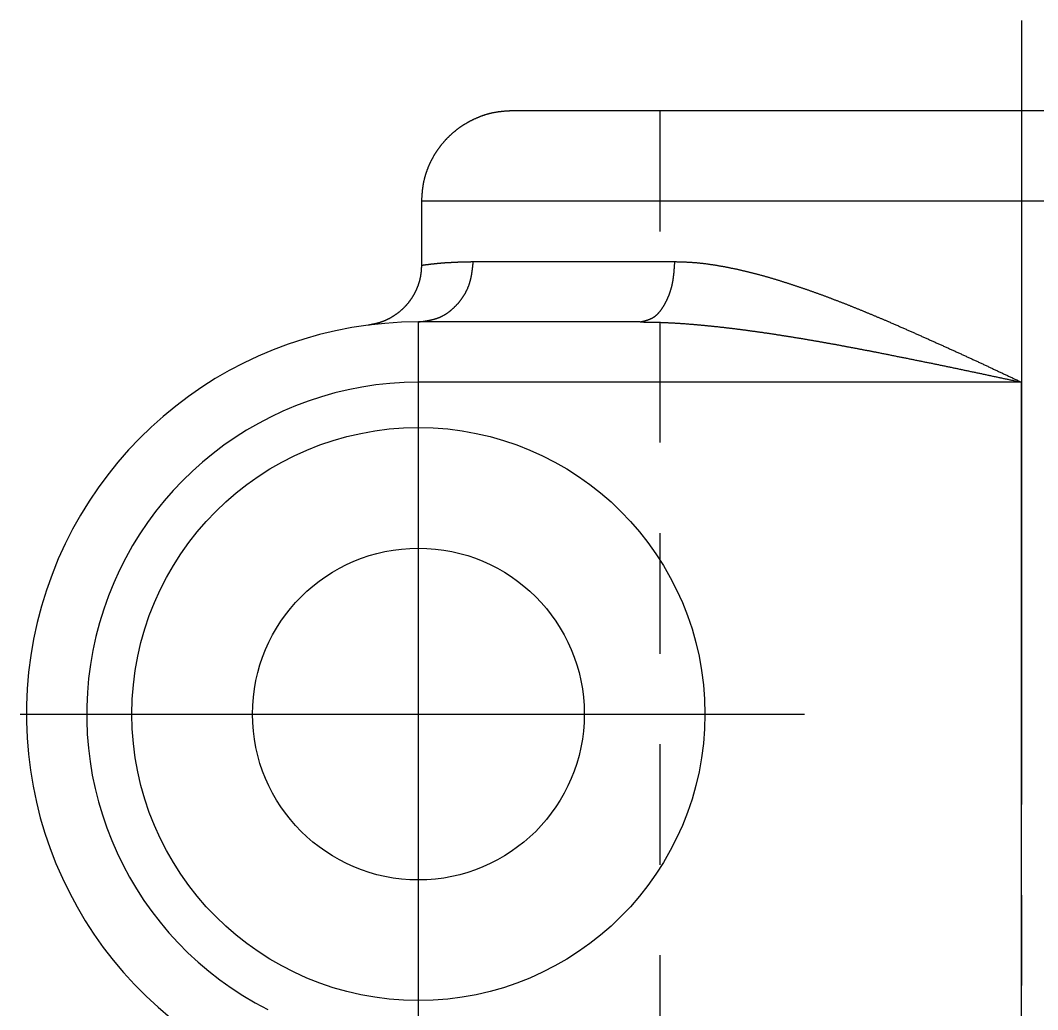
# Model space of a CAD drawing. Extents: x 78 to 520, y 41 to 313.
# Drawn here: x 331.86 to 348.72, y 193.8 to 210.2 of the extents above; entities that cross this region are included whole.
import ezdxf

# ---------------------------------------------------------------- set-up
doc = ezdxf.new("R2010")
doc.units = 0
doc.linetypes.add('CENTER', pattern=[17.5, 13, -1.5, 1.5, -1.5])
doc.linetypes.add('DASHED', pattern=[3.5, 2, -1.5])
doc.layers.get('0').update_dxf_attribs({"linetype": 'CONTINUOUS'})
doc.layers.add('CENTER', color=1, linetype='CENTER')

msp = doc.modelspace()

# ---------------------------------------------------------------- linework, layer by layer
at = {"color": 7, "linetype": 'CONTINUOUS'}
for p, q in [((356.955, 208.703), (340.014, 208.703)), ((338.506, 207.203), (338.506, 206.143)), ((358.455, 207.203), (338.506, 207.203)), ((339.365, 206.203), (342.706, 206.203)), ((338.455, 204.203), (338.455, 205.203)), ((342.131, 205.203), (338.455, 205.203)), ((348.455, 204.203), (338.455, 204.203)), ((348.455, 187.085), (348.455, 204.203))]:
    msp.add_line(p, q, dxfattribs=at)
at = {"color": 3, "linetype": 'DASHED'}
msp.add_line((342.455, 208.703), (342.455, 189.381), dxfattribs=at)
at = {"color": 7}
for points in [[(340.015, 208.703, 0), (340.008, 208.703, 0), (340.001, 208.703, 0), (339.995, 208.702, 0), (339.988, 208.702, 0), (339.981, 208.701, 0), (339.974, 208.701, 0), (339.968, 208.701, 0), (339.961, 208.7, 0), (339.954, 208.7, 0), (339.948, 208.699, 0), (339.941, 208.699, 0), (339.934, 208.699, 0), (339.927, 208.698, 0), (339.921, 208.698, 0), (339.914, 208.697, 0), (339.907, 208.697, 0), (339.9, 208.696, 0), (339.894, 208.696, 0), (339.887, 208.695, 0), (339.88, 208.695, 0), (339.874, 208.694, 0), (339.867, 208.694, 0), (339.86, 208.693, 0), (339.854, 208.692, 0), (339.847, 208.692, 0), (339.84, 208.691, 0), (339.833, 208.69, 0), (339.827, 208.69, 0), (339.82, 208.689, 0), (339.813, 208.688, 0), (339.807, 208.687, 0), (339.8, 208.687, 0), (339.793, 208.686, 0), (339.787, 208.685, 0), (339.78, 208.684, 0), (339.773, 208.683, 0), (339.767, 208.682, 0), (339.76, 208.681, 0), (339.754, 208.68, 0), (339.747, 208.679, 0), (339.74, 208.678, 0), (339.734, 208.677, 0), (339.727, 208.676, 0), (339.72, 208.675, 0), (339.714, 208.673, 0), (339.707, 208.672, 0), (339.701, 208.671, 0), (339.694, 208.67, 0), (339.688, 208.668, 0), (339.681, 208.667, 0), (339.674, 208.665, 0), (339.668, 208.664, 0), (339.661, 208.662, 0), (339.655, 208.661, 0), (339.648, 208.659, 0), (339.642, 208.658, 0), (339.635, 208.656, 0), (339.629, 208.654, 0), (339.622, 208.653, 0), (339.616, 208.651, 0), (339.609, 208.649, 0), (339.603, 208.647, 0), (339.596, 208.645, 0), (339.59, 208.643, 0), (339.583, 208.642, 0), (339.577, 208.64, 0), (339.57, 208.638, 0), (339.564, 208.636, 0), (339.557, 208.634, 0), (339.551, 208.631, 0), (339.545, 208.629, 0), (339.538, 208.627, 0), (339.532, 208.625, 0), (339.525, 208.623, 0), (339.519, 208.621, 0), (339.513, 208.618, 0), (339.506, 208.616, 0), (339.5, 208.614, 0), (339.494, 208.612, 0), (339.487, 208.609, 0), (339.481, 208.607, 0), (339.475, 208.604, 0), (339.469, 208.602, 0), (339.462, 208.599, 0), (339.456, 208.597, 0), (339.45, 208.594, 0), (339.443, 208.592, 0), (339.437, 208.589, 0), (339.431, 208.587, 0), (339.425, 208.584, 0), (339.419, 208.581, 0), (339.412, 208.579, 0), (339.406, 208.576, 0), (339.4, 208.573, 0), (339.394, 208.571, 0), (339.388, 208.568, 0), (339.382, 208.565, 0), (339.376, 208.562, 0), (339.369, 208.559, 0), (339.363, 208.556, 0), (339.357, 208.553, 0), (339.351, 208.551, 0), (339.345, 208.548, 0), (339.339, 208.545, 0), (339.333, 208.542, 0), (339.327, 208.539, 0), (339.321, 208.535, 0), (339.315, 208.532, 0), (339.309, 208.529, 0), (339.303, 208.526, 0), (339.297, 208.523, 0), (339.291, 208.52, 0), (339.285, 208.517, 0), (339.28, 208.513, 0), (339.274, 208.51, 0), (339.268, 208.507, 0), (339.262, 208.503, 0), (339.256, 208.5, 0), (339.25, 208.497, 0), (339.245, 208.493, 0), (339.239, 208.49, 0), (339.233, 208.486, 0), (339.227, 208.483, 0), (339.221, 208.479, 0), (339.216, 208.476, 0), (339.21, 208.472, 0), (339.204, 208.469, 0), (339.199, 208.465, 0), (339.193, 208.462, 0), (339.187, 208.458, 0), (339.182, 208.454, 0), (339.176, 208.451, 0), (339.17, 208.447, 0), (339.165, 208.443, 0), (339.159, 208.439, 0), (339.154, 208.435, 0), (339.148, 208.432, 0), (339.143, 208.428, 0), (339.137, 208.424, 0), (339.132, 208.42, 0), (339.126, 208.416, 0), (339.121, 208.412, 0), (339.115, 208.408, 0), (339.11, 208.404, 0), (339.105, 208.4, 0), (339.099, 208.396, 0), (339.094, 208.392, 0), (339.089, 208.388, 0), (339.083, 208.384, 0), (339.078, 208.379, 0), (339.073, 208.375, 0), (339.067, 208.371, 0), (339.062, 208.367, 0), (339.057, 208.363, 0), (339.052, 208.358, 0), (339.047, 208.354, 0), (339.041, 208.35, 0), (339.036, 208.345, 0), (339.031, 208.341, 0), (339.026, 208.337, 0), (339.021, 208.332, 0), (339.016, 208.328, 0), (339.011, 208.323, 0), (339.006, 208.319, 0), (339.001, 208.314, 0), (338.996, 208.31, 0), (338.991, 208.305, 0), (338.986, 208.301, 0), (338.981, 208.296, 0), (338.976, 208.292, 0), (338.971, 208.287, 0), (338.966, 208.282, 0), (338.961, 208.278, 0), (338.957, 208.273, 0), (338.952, 208.268, 0), (338.947, 208.263, 0), (338.942, 208.259, 0), (338.937, 208.254, 0), (338.933, 208.249, 0), (338.928, 208.244, 0), (338.923, 208.239, 0), (338.919, 208.235, 0), (338.914, 208.23, 0), (338.909, 208.225, 0), (338.905, 208.22, 0), (338.9, 208.215, 0), (338.896, 208.21, 0), (338.891, 208.205, 0), (338.887, 208.2, 0), (338.882, 208.195, 0), (338.878, 208.19, 0), (338.873, 208.185, 0), (338.869, 208.18, 0), (338.865, 208.175, 0), (338.86, 208.169, 0), (338.856, 208.164, 0), (338.852, 208.159, 0), (338.847, 208.154, 0), (338.843, 208.149, 0), (338.839, 208.143, 0), (338.835, 208.138, 0), (338.83, 208.133, 0), (338.826, 208.128, 0), (338.822, 208.122, 0), (338.818, 208.117, 0), (338.814, 208.112, 0), (338.81, 208.106, 0), (338.806, 208.101, 0), (338.802, 208.096, 0), (338.798, 208.09, 0), (338.794, 208.085, 0), (338.79, 208.079, 0), (338.786, 208.074, 0), (338.782, 208.068, 0), (338.778, 208.063, 0), (338.774, 208.057, 0), (338.77, 208.052, 0), (338.766, 208.046, 0), (338.763, 208.041, 0), (338.759, 208.035, 0), (338.755, 208.029, 0), (338.752, 208.024, 0), (338.748, 208.018, 0), (338.744, 208.013, 0), (338.741, 208.007, 0), (338.737, 208.001, 0), (338.733, 207.996, 0), (338.73, 207.99, 0), (338.726, 207.984, 0), (338.723, 207.978, 0), (338.719, 207.973, 0), (338.716, 207.967, 0), (338.712, 207.961, 0), (338.709, 207.955, 0), (338.706, 207.949, 0), (338.702, 207.943, 0), (338.699, 207.938, 0), (338.696, 207.932, 0), (338.693, 207.926, 0), (338.689, 207.92, 0), (338.686, 207.914, 0), (338.683, 207.908, 0), (338.68, 207.902, 0), (338.677, 207.896, 0), (338.674, 207.89, 0), (338.67, 207.884, 0), (338.667, 207.878, 0), (338.664, 207.872, 0), (338.661, 207.866, 0), (338.658, 207.86, 0), (338.655, 207.854, 0), (338.652, 207.848, 0), (338.65, 207.842, 0), (338.647, 207.836, 0), (338.644, 207.83, 0), (338.641, 207.824, 0), (338.638, 207.818, 0), (338.635, 207.811, 0), (338.633, 207.805, 0), (338.63, 207.799, 0), (338.627, 207.793, 0), (338.625, 207.787, 0), (338.622, 207.78, 0), (338.619, 207.774, 0), (338.617, 207.768, 0), (338.614, 207.762, 0), (338.612, 207.756, 0), (338.609, 207.749, 0), (338.607, 207.743, 0), (338.604, 207.737, 0), (338.602, 207.73, 0), (338.599, 207.724, 0), (338.597, 207.718, 0), (338.595, 207.711, 0), (338.592, 207.705, 0), (338.59, 207.699, 0), (338.588, 207.692, 0), (338.586, 207.686, 0), (338.583, 207.68, 0), (338.581, 207.673, 0), (338.579, 207.667, 0), (338.577, 207.661, 0), (338.575, 207.654, 0), (338.573, 207.648, 0), (338.571, 207.641, 0), (338.569, 207.635, 0), (338.567, 207.628, 0), (338.565, 207.622, 0), (338.563, 207.615, 0), (338.561, 207.609, 0), (338.56, 207.602, 0), (338.558, 207.596, 0), (338.556, 207.589, 0), (338.554, 207.583, 0), (338.553, 207.576, 0), (338.551, 207.57, 0), (338.549, 207.563, 0), (338.548, 207.557, 0), (338.546, 207.55, 0), (338.545, 207.544, 0), (338.543, 207.537, 0), (338.542, 207.531, 0), (338.54, 207.524, 0), (338.539, 207.517, 0), (338.538, 207.511, 0), (338.536, 207.504, 0), (338.535, 207.498, 0), (338.534, 207.491, 0), (338.533, 207.485, 0), (338.532, 207.478, 0), (338.531, 207.471, 0), (338.53, 207.465, 0), (338.529, 207.458, 0), (338.528, 207.451, 0), (338.527, 207.445, 0), (338.526, 207.438, 0), (338.525, 207.431, 0), (338.524, 207.425, 0), (338.523, 207.418, 0), (338.522, 207.411, 0), (338.521, 207.405, 0), (338.521, 207.398, 0), (338.52, 207.391, 0), (338.519, 207.385, 0), (338.518, 207.378, 0), (338.518, 207.371, 0), (338.517, 207.365, 0), (338.517, 207.358, 0), (338.516, 207.351, 0), (338.515, 207.345, 0), (338.515, 207.338, 0), (338.514, 207.331, 0), (338.514, 207.324, 0), (338.513, 207.318, 0), (338.513, 207.311, 0), (338.512, 207.304, 0), (338.512, 207.298, 0), (338.511, 207.291, 0), (338.511, 207.284, 0), (338.51, 207.277, 0), (338.51, 207.271, 0), (338.51, 207.264, 0), (338.509, 207.257, 0), (338.509, 207.251, 0), (338.508, 207.244, 0), (338.508, 207.237, 0), (338.507, 207.23, 0), (338.507, 207.224, 0), (338.507, 207.217, 0), (338.506, 207.21, 0), (338.506, 207.203, 0)], [(338.506, 206.144, 0), (338.506, 206.139, 0), (338.505, 206.135, 0), (338.505, 206.13, 0), (338.505, 206.126, 0), (338.505, 206.121, 0), (338.504, 206.116, 0), (338.504, 206.112, 0), (338.504, 206.107, 0), (338.503, 206.103, 0), (338.503, 206.098, 0), (338.503, 206.094, 0), (338.503, 206.089, 0), (338.502, 206.085, 0), (338.502, 206.08, 0), (338.502, 206.076, 0), (338.501, 206.071, 0), (338.501, 206.067, 0), (338.5, 206.062, 0), (338.5, 206.058, 0), (338.5, 206.053, 0), (338.499, 206.049, 0), (338.499, 206.044, 0), (338.499, 206.04, 0), (338.498, 206.035, 0), (338.498, 206.03, 0), (338.497, 206.026, 0), (338.497, 206.021, 0), (338.496, 206.017, 0), (338.496, 206.012, 0), (338.495, 206.008, 0), (338.495, 206.003, 0), (338.494, 205.999, 0), (338.494, 205.994, 0), (338.493, 205.99, 0), (338.492, 205.986, 0), (338.492, 205.981, 0), (338.491, 205.977, 0), (338.49, 205.972, 0), (338.49, 205.968, 0), (338.489, 205.963, 0), (338.488, 205.959, 0), (338.487, 205.954, 0), (338.487, 205.95, 0), (338.486, 205.945, 0), (338.485, 205.941, 0), (338.484, 205.936, 0), (338.483, 205.932, 0), (338.482, 205.928, 0), (338.481, 205.923, 0), (338.48, 205.919, 0), (338.479, 205.914, 0), (338.478, 205.91, 0), (338.477, 205.906, 0), (338.476, 205.901, 0), (338.475, 205.897, 0), (338.474, 205.892, 0), (338.473, 205.888, 0), (338.472, 205.884, 0), (338.471, 205.879, 0), (338.47, 205.875, 0), (338.468, 205.87, 0), (338.467, 205.866, 0), (338.466, 205.862, 0), (338.464, 205.857, 0), (338.463, 205.853, 0), (338.462, 205.849, 0), (338.46, 205.844, 0), (338.459, 205.84, 0), (338.458, 205.836, 0), (338.456, 205.831, 0), (338.455, 205.827, 0), (338.453, 205.823, 0), (338.452, 205.818, 0), (338.45, 205.814, 0), (338.449, 205.81, 0), (338.447, 205.806, 0), (338.446, 205.801, 0), (338.444, 205.797, 0), (338.442, 205.793, 0), (338.441, 205.789, 0), (338.439, 205.784, 0), (338.437, 205.78, 0), (338.436, 205.776, 0), (338.434, 205.772, 0), (338.432, 205.768, 0), (338.431, 205.763, 0), (338.429, 205.759, 0), (338.427, 205.755, 0), (338.425, 205.751, 0), (338.423, 205.747, 0), (338.422, 205.742, 0), (338.42, 205.738, 0), (338.418, 205.734, 0), (338.416, 205.73, 0), (338.414, 205.726, 0), (338.412, 205.722, 0), (338.41, 205.718, 0), (338.408, 205.714, 0), (338.406, 205.71, 0), (338.404, 205.705, 0), (338.402, 205.701, 0), (338.4, 205.697, 0), (338.398, 205.693, 0), (338.396, 205.689, 0), (338.394, 205.685, 0), (338.392, 205.681, 0), (338.39, 205.677, 0), (338.388, 205.673, 0), (338.386, 205.669, 0), (338.383, 205.665, 0), (338.381, 205.661, 0), (338.379, 205.657, 0), (338.377, 205.653, 0), (338.375, 205.649, 0), (338.372, 205.645, 0), (338.37, 205.641, 0), (338.368, 205.638, 0), (338.365, 205.634, 0), (338.363, 205.63, 0), (338.361, 205.626, 0), (338.358, 205.622, 0), (338.356, 205.618, 0), (338.354, 205.614, 0), (338.351, 205.61, 0), (338.349, 205.607, 0), (338.346, 205.603, 0), (338.344, 205.599, 0), (338.341, 205.595, 0), (338.339, 205.591, 0), (338.336, 205.588, 0), (338.334, 205.584, 0), (338.331, 205.58, 0), (338.329, 205.576, 0), (338.326, 205.573, 0), (338.324, 205.569, 0), (338.321, 205.565, 0), (338.318, 205.562, 0), (338.316, 205.558, 0), (338.313, 205.554, 0), (338.31, 205.551, 0), (338.308, 205.547, 0), (338.305, 205.543, 0), (338.302, 205.54, 0), (338.299, 205.536, 0), (338.297, 205.532, 0), (338.294, 205.529, 0), (338.291, 205.525, 0), (338.288, 205.522, 0), (338.285, 205.518, 0), (338.283, 205.515, 0), (338.28, 205.511, 0), (338.277, 205.508, 0), (338.274, 205.504, 0), (338.271, 205.501, 0), (338.268, 205.497, 0), (338.265, 205.494, 0), (338.262, 205.49, 0), (338.259, 205.487, 0), (338.256, 205.483, 0), (338.253, 205.48, 0), (338.25, 205.477, 0), (338.247, 205.473, 0), (338.244, 205.47, 0), (338.241, 205.467, 0), (338.238, 205.463, 0), (338.235, 205.46, 0), (338.232, 205.457, 0), (338.229, 205.453, 0), (338.225, 205.45, 0), (338.222, 205.447, 0), (338.219, 205.444, 0), (338.216, 205.44, 0), (338.213, 205.437, 0), (338.209, 205.434, 0), (338.206, 205.431, 0), (338.203, 205.428, 0), (338.2, 205.424, 0), (338.196, 205.421, 0), (338.193, 205.418, 0), (338.19, 205.415, 0), (338.187, 205.412, 0), (338.183, 205.409, 0), (338.18, 205.406, 0), (338.177, 205.403, 0), (338.173, 205.4, 0), (338.17, 205.397, 0), (338.166, 205.394, 0), (338.163, 205.391, 0), (338.16, 205.388, 0), (338.156, 205.385, 0), (338.153, 205.382, 0), (338.149, 205.379, 0), (338.146, 205.376, 0), (338.142, 205.373, 0), (338.139, 205.37, 0), (338.135, 205.367, 0), (338.132, 205.365, 0), (338.128, 205.362, 0), (338.125, 205.359, 0), (338.121, 205.356, 0), (338.117, 205.353, 0), (338.114, 205.351, 0), (338.11, 205.348, 0), (338.107, 205.345, 0), (338.103, 205.342, 0), (338.099, 205.34, 0), (338.096, 205.337, 0), (338.092, 205.334, 0), (338.088, 205.332, 0), (338.085, 205.329, 0), (338.081, 205.326, 0), (338.077, 205.324, 0), (338.073, 205.321, 0), (338.07, 205.319, 0), (338.066, 205.316, 0), (338.062, 205.314, 0), (338.058, 205.311, 0), (338.055, 205.309, 0), (338.051, 205.306, 0), (338.047, 205.304, 0), (338.043, 205.301, 0), (338.039, 205.299, 0), (338.036, 205.296, 0), (338.032, 205.294, 0), (338.028, 205.291, 0), (338.024, 205.289, 0), (338.02, 205.287, 0), (338.016, 205.284, 0), (338.012, 205.282, 0), (338.008, 205.28, 0), (338.004, 205.277, 0), (338.001, 205.275, 0), (337.997, 205.273, 0), (337.993, 205.271, 0), (337.989, 205.268, 0), (337.985, 205.266, 0), (337.981, 205.264, 0), (337.977, 205.262, 0), (337.973, 205.26, 0), (337.969, 205.257, 0), (337.965, 205.255, 0), (337.961, 205.253, 0), (337.957, 205.251, 0), (337.953, 205.249, 0), (337.949, 205.247, 0), (337.944, 205.245, 0), (337.94, 205.243, 0), (337.936, 205.241, 0), (337.932, 205.239, 0), (337.928, 205.237, 0), (337.924, 205.235, 0), (337.92, 205.233, 0), (337.916, 205.231, 0), (337.912, 205.229, 0), (337.907, 205.228, 0), (337.903, 205.226, 0), (337.899, 205.224, 0), (337.895, 205.222, 0), (337.891, 205.22, 0), (337.887, 205.219, 0), (337.882, 205.217, 0), (337.878, 205.215, 0), (337.874, 205.214, 0), (337.87, 205.212, 0), (337.866, 205.21, 0), (337.861, 205.209, 0), (337.857, 205.207, 0), (337.853, 205.206, 0), (337.849, 205.204, 0), (337.844, 205.203, 0), (337.84, 205.201, 0), (337.836, 205.2, 0), (337.831, 205.198, 0), (337.827, 205.197, 0), (337.823, 205.195, 0), (337.819, 205.194, 0), (337.814, 205.193, 0), (337.81, 205.191, 0), (337.806, 205.19, 0), (337.801, 205.189, 0), (337.797, 205.188, 0), (337.793, 205.186, 0), (337.788, 205.185, 0), (337.784, 205.184, 0), (337.779, 205.183, 0), (337.775, 205.182, 0), (337.771, 205.181, 0), (337.766, 205.179, 0), (337.762, 205.178, 0), (337.757, 205.177, 0), (337.753, 205.176, 0), (337.749, 205.175, 0), (337.744, 205.174, 0), (337.74, 205.173, 0), (337.735, 205.172, 0), (337.731, 205.171, 0), (337.727, 205.17, 0), (337.722, 205.169, 0), (337.718, 205.168, 0), (337.713, 205.167, 0), (337.709, 205.166, 0), (337.704, 205.165, 0), (337.7, 205.164, 0), (337.696, 205.164, 0), (337.691, 205.163, 0), (337.687, 205.162, 0), (337.682, 205.161, 0), (337.678, 205.16, 0), (337.673, 205.159, 0), (337.669, 205.158, 0), (337.664, 205.157, 0), (337.66, 205.156, 0), (337.655, 205.156, 0), (337.651, 205.155, 0), (337.646, 205.154, 0), (337.642, 205.153, 0), (337.638, 205.152, 0), (337.633, 205.151, 0), (337.629, 205.151, 0)], [(338.456, 205.203, 0), (338.463, 205.204, 0), (338.469, 205.205, 0), (338.476, 205.206, 0), (338.483, 205.207, 0), (338.49, 205.208, 0), (338.496, 205.209, 0), (338.503, 205.21, 0), (338.51, 205.21, 0), (338.516, 205.211, 0), (338.523, 205.212, 0), (338.53, 205.213, 0), (338.537, 205.214, 0), (338.543, 205.215, 0), (338.55, 205.216, 0), (338.557, 205.217, 0), (338.563, 205.218, 0), (338.57, 205.219, 0), (338.577, 205.22, 0), (338.583, 205.221, 0), (338.59, 205.222, 0), (338.597, 205.223, 0), (338.603, 205.225, 0), (338.61, 205.226, 0), (338.617, 205.227, 0), (338.623, 205.228, 0), (338.63, 205.229, 0), (338.636, 205.231, 0), (338.643, 205.232, 0), (338.649, 205.233, 0), (338.656, 205.235, 0), (338.663, 205.236, 0), (338.669, 205.238, 0), (338.676, 205.239, 0), (338.682, 205.241, 0), (338.689, 205.242, 0), (338.695, 205.244, 0), (338.701, 205.245, 0), (338.708, 205.247, 0), (338.714, 205.249, 0), (338.721, 205.251, 0), (338.727, 205.253, 0), (338.733, 205.254, 0), (338.74, 205.256, 0), (338.746, 205.258, 0), (338.752, 205.26, 0), (338.759, 205.263, 0), (338.765, 205.265, 0), (338.771, 205.267, 0), (338.777, 205.269, 0), (338.784, 205.271, 0), (338.79, 205.274, 0), (338.796, 205.276, 0), (338.802, 205.279, 0), (338.808, 205.281, 0), (338.814, 205.284, 0), (338.82, 205.287, 0), (338.826, 205.289, 0), (338.832, 205.292, 0), (338.838, 205.295, 0), (338.844, 205.298, 0), (338.85, 205.301, 0), (338.856, 205.304, 0), (338.862, 205.307, 0), (338.868, 205.31, 0), (338.874, 205.314, 0), (338.88, 205.317, 0), (338.885, 205.32, 0), (338.891, 205.324, 0), (338.897, 205.327, 0), (338.903, 205.331, 0), (338.908, 205.334, 0), (338.914, 205.338, 0), (338.919, 205.341, 0), (338.925, 205.345, 0), (338.931, 205.349, 0), (338.936, 205.353, 0), (338.942, 205.356, 0), (338.947, 205.36, 0), (338.953, 205.364, 0), (338.958, 205.368, 0), (338.964, 205.372, 0), (338.969, 205.376, 0), (338.974, 205.38, 0), (338.98, 205.385, 0), (338.985, 205.389, 0), (338.99, 205.393, 0), (338.995, 205.397, 0), (339.001, 205.402, 0), (339.006, 205.406, 0), (339.011, 205.411, 0), (339.016, 205.415, 0), (339.021, 205.419, 0), (339.026, 205.424, 0), (339.031, 205.429, 0), (339.036, 205.433, 0), (339.041, 205.438, 0), (339.046, 205.442, 0), (339.051, 205.447, 0), (339.056, 205.452, 0), (339.061, 205.457, 0), (339.066, 205.462, 0), (339.07, 205.466, 0), (339.075, 205.471, 0), (339.08, 205.476, 0), (339.085, 205.481, 0), (339.089, 205.486, 0), (339.094, 205.491, 0), (339.098, 205.496, 0), (339.103, 205.501, 0), (339.108, 205.506, 0), (339.112, 205.511, 0), (339.117, 205.516, 0), (339.121, 205.522, 0), (339.125, 205.527, 0), (339.13, 205.532, 0), (339.134, 205.537, 0), (339.138, 205.543, 0), (339.143, 205.548, 0), (339.147, 205.553, 0), (339.151, 205.559, 0), (339.155, 205.564, 0), (339.159, 205.569, 0), (339.163, 205.575, 0), (339.167, 205.58, 0), (339.171, 205.586, 0), (339.175, 205.591, 0), (339.179, 205.597, 0), (339.183, 205.602, 0), (339.187, 205.608, 0), (339.191, 205.613, 0), (339.194, 205.619, 0), (339.198, 205.625, 0), (339.202, 205.63, 0), (339.205, 205.636, 0), (339.209, 205.642, 0), (339.213, 205.647, 0), (339.216, 205.653, 0), (339.22, 205.659, 0), (339.223, 205.665, 0), (339.226, 205.67, 0), (339.23, 205.676, 0), (339.233, 205.682, 0), (339.236, 205.688, 0), (339.24, 205.694, 0), (339.243, 205.7, 0), (339.246, 205.706, 0), (339.249, 205.712, 0), (339.252, 205.718, 0), (339.255, 205.724, 0), (339.258, 205.73, 0), (339.261, 205.736, 0), (339.264, 205.742, 0), (339.266, 205.748, 0), (339.269, 205.754, 0), (339.272, 205.76, 0), (339.274, 205.766, 0), (339.277, 205.772, 0), (339.28, 205.778, 0), (339.282, 205.784, 0), (339.285, 205.791, 0), (339.287, 205.797, 0), (339.289, 205.803, 0), (339.292, 205.809, 0), (339.294, 205.816, 0), (339.296, 205.822, 0), (339.298, 205.828, 0), (339.3, 205.834, 0), (339.302, 205.841, 0), (339.304, 205.847, 0), (339.306, 205.853, 0), (339.308, 205.86, 0), (339.31, 205.866, 0), (339.312, 205.873, 0), (339.314, 205.879, 0), (339.315, 205.885, 0), (339.317, 205.892, 0), (339.319, 205.898, 0), (339.32, 205.905, 0), (339.322, 205.911, 0), (339.323, 205.918, 0), (339.325, 205.924, 0), (339.326, 205.931, 0), (339.328, 205.937, 0), (339.329, 205.944, 0), (339.331, 205.95, 0), (339.332, 205.957, 0), (339.333, 205.963, 0), (339.334, 205.97, 0), (339.336, 205.976, 0), (339.337, 205.983, 0), (339.338, 205.989, 0), (339.339, 205.996, 0), (339.34, 206.003, 0), (339.341, 206.009, 0), (339.342, 206.016, 0), (339.343, 206.023, 0), (339.344, 206.029, 0), (339.345, 206.036, 0), (339.346, 206.042, 0), (339.347, 206.049, 0), (339.348, 206.056, 0), (339.349, 206.062, 0), (339.35, 206.069, 0), (339.351, 206.076, 0), (339.352, 206.083, 0), (339.352, 206.089, 0), (339.353, 206.096, 0), (339.354, 206.103, 0), (339.355, 206.109, 0), (339.356, 206.116, 0), (339.356, 206.123, 0), (339.357, 206.129, 0), (339.358, 206.136, 0), (339.359, 206.143, 0), (339.359, 206.15, 0), (339.36, 206.156, 0), (339.361, 206.163, 0), (339.361, 206.17, 0), (339.362, 206.176, 0), (339.363, 206.183, 0), (339.364, 206.19, 0), (339.364, 206.197, 0), (339.365, 206.203, 0)], [(338.506, 206.144, 0), (338.511, 206.144, 0), (338.517, 206.145, 0), (338.522, 206.146, 0), (338.527, 206.146, 0), (338.533, 206.147, 0), (338.538, 206.148, 0), (338.544, 206.148, 0), (338.549, 206.149, 0), (338.554, 206.15, 0), (338.56, 206.15, 0), (338.565, 206.151, 0), (338.57, 206.152, 0), (338.576, 206.153, 0), (338.581, 206.153, 0), (338.587, 206.154, 0), (338.592, 206.155, 0), (338.597, 206.155, 0), (338.603, 206.156, 0), (338.608, 206.157, 0), (338.614, 206.157, 0), (338.619, 206.158, 0), (338.624, 206.158, 0), (338.63, 206.159, 0), (338.635, 206.16, 0), (338.64, 206.16, 0), (338.646, 206.161, 0), (338.651, 206.162, 0), (338.657, 206.162, 0), (338.662, 206.163, 0), (338.667, 206.164, 0), (338.673, 206.164, 0), (338.678, 206.165, 0), (338.683, 206.165, 0), (338.689, 206.166, 0), (338.694, 206.167, 0), (338.7, 206.167, 0), (338.705, 206.168, 0), (338.71, 206.169, 0), (338.716, 206.169, 0), (338.721, 206.17, 0), (338.727, 206.17, 0), (338.732, 206.171, 0), (338.737, 206.171, 0), (338.743, 206.172, 0), (338.748, 206.173, 0), (338.753, 206.173, 0), (338.759, 206.174, 0), (338.764, 206.174, 0), (338.77, 206.175, 0), (338.775, 206.175, 0), (338.78, 206.176, 0), (338.786, 206.176, 0), (338.791, 206.177, 0), (338.797, 206.177, 0), (338.802, 206.178, 0), (338.807, 206.178, 0), (338.813, 206.179, 0), (338.818, 206.179, 0), (338.824, 206.18, 0), (338.829, 206.18, 0), (338.834, 206.181, 0), (338.84, 206.181, 0), (338.845, 206.182, 0), (338.851, 206.182, 0), (338.856, 206.182, 0), (338.861, 206.183, 0), (338.867, 206.183, 0), (338.872, 206.184, 0), (338.878, 206.184, 0), (338.883, 206.184, 0), (338.888, 206.185, 0), (338.894, 206.185, 0), (338.899, 206.186, 0), (338.905, 206.186, 0), (338.91, 206.186, 0), (338.915, 206.187, 0), (338.921, 206.187, 0), (338.926, 206.187, 0), (338.932, 206.188, 0), (338.937, 206.188, 0), (338.942, 206.188, 0), (338.948, 206.189, 0), (338.953, 206.189, 0), (338.959, 206.189, 0), (338.964, 206.19, 0), (338.969, 206.19, 0), (338.975, 206.19, 0), (338.98, 206.191, 0), (338.986, 206.191, 0), (338.991, 206.191, 0), (338.996, 206.191, 0), (339.002, 206.192, 0), (339.007, 206.192, 0), (339.013, 206.192, 0), (339.018, 206.193, 0), (339.024, 206.193, 0), (339.029, 206.193, 0), (339.034, 206.193, 0), (339.04, 206.194, 0), (339.045, 206.194, 0), (339.051, 206.194, 0), (339.056, 206.194, 0), (339.061, 206.195, 0), (339.067, 206.195, 0), (339.072, 206.195, 0), (339.078, 206.195, 0), (339.083, 206.195, 0), (339.088, 206.196, 0), (339.094, 206.196, 0), (339.099, 206.196, 0), (339.105, 206.196, 0), (339.11, 206.196, 0), (339.116, 206.197, 0), (339.121, 206.197, 0), (339.126, 206.197, 0), (339.132, 206.197, 0), (339.137, 206.197, 0), (339.143, 206.198, 0), (339.148, 206.198, 0), (339.153, 206.198, 0), (339.159, 206.198, 0), (339.164, 206.198, 0), (339.17, 206.198, 0), (339.175, 206.199, 0), (339.181, 206.199, 0), (339.186, 206.199, 0), (339.191, 206.199, 0), (339.197, 206.199, 0), (339.202, 206.199, 0), (339.208, 206.2, 0), (339.213, 206.2, 0), (339.219, 206.2, 0), (339.224, 206.2, 0), (339.229, 206.2, 0), (339.235, 206.2, 0), (339.24, 206.2, 0), (339.246, 206.201, 0), (339.251, 206.201, 0), (339.256, 206.201, 0), (339.262, 206.201, 0), (339.267, 206.201, 0), (339.273, 206.201, 0), (339.278, 206.201, 0), (339.284, 206.202, 0), (339.289, 206.202, 0), (339.294, 206.202, 0), (339.3, 206.202, 0), (339.305, 206.202, 0), (339.311, 206.202, 0), (339.316, 206.202, 0), (339.322, 206.202, 0), (339.327, 206.203, 0), (339.332, 206.203, 0), (339.338, 206.203, 0), (339.343, 206.203, 0), (339.349, 206.203, 0), (339.354, 206.203, 0), (339.359, 206.203, 0), (339.365, 206.203, 0)], [(342.131, 205.203, 0), (342.137, 205.205, 0), (342.143, 205.206, 0), (342.148, 205.207, 0), (342.154, 205.209, 0), (342.159, 205.21, 0), (342.165, 205.211, 0), (342.171, 205.213, 0), (342.176, 205.214, 0), (342.182, 205.215, 0), (342.187, 205.217, 0), (342.193, 205.218, 0), (342.198, 205.22, 0), (342.204, 205.221, 0), (342.209, 205.223, 0), (342.215, 205.224, 0), (342.22, 205.226, 0), (342.226, 205.227, 0), (342.231, 205.229, 0), (342.237, 205.23, 0), (342.242, 205.232, 0), (342.248, 205.234, 0), (342.253, 205.235, 0), (342.258, 205.237, 0), (342.264, 205.239, 0), (342.269, 205.241, 0), (342.274, 205.243, 0), (342.279, 205.245, 0), (342.285, 205.247, 0), (342.29, 205.249, 0), (342.295, 205.251, 0), (342.3, 205.253, 0), (342.305, 205.255, 0), (342.31, 205.258, 0), (342.315, 205.26, 0), (342.32, 205.262, 0), (342.325, 205.265, 0), (342.33, 205.267, 0), (342.335, 205.27, 0), (342.34, 205.273, 0), (342.344, 205.275, 0), (342.349, 205.278, 0), (342.354, 205.281, 0), (342.358, 205.284, 0), (342.363, 205.287, 0), (342.367, 205.29, 0), (342.372, 205.293, 0), (342.376, 205.297, 0), (342.381, 205.3, 0), (342.385, 205.303, 0), (342.389, 205.307, 0), (342.394, 205.31, 0), (342.398, 205.314, 0), (342.402, 205.318, 0), (342.406, 205.321, 0), (342.41, 205.325, 0), (342.414, 205.329, 0), (342.418, 205.333, 0), (342.422, 205.337, 0), (342.426, 205.341, 0), (342.43, 205.345, 0), (342.434, 205.349, 0), (342.438, 205.353, 0), (342.442, 205.357, 0), (342.445, 205.361, 0), (342.449, 205.366, 0), (342.453, 205.37, 0), (342.456, 205.374, 0), (342.46, 205.379, 0), (342.464, 205.383, 0), (342.467, 205.388, 0), (342.471, 205.392, 0), (342.474, 205.397, 0), (342.478, 205.402, 0), (342.481, 205.406, 0), (342.484, 205.411, 0), (342.488, 205.416, 0), (342.491, 205.42, 0), (342.494, 205.425, 0), (342.497, 205.43, 0), (342.501, 205.435, 0), (342.504, 205.44, 0), (342.507, 205.444, 0), (342.51, 205.449, 0), (342.513, 205.454, 0), (342.516, 205.459, 0), (342.519, 205.464, 0), (342.522, 205.469, 0), (342.525, 205.474, 0), (342.528, 205.479, 0), (342.531, 205.484, 0), (342.534, 205.489, 0), (342.537, 205.494, 0), (342.539, 205.499, 0), (342.542, 205.504, 0), (342.545, 205.509, 0), (342.548, 205.514, 0), (342.55, 205.519, 0), (342.553, 205.524, 0), (342.556, 205.529, 0), (342.558, 205.534, 0), (342.561, 205.54, 0), (342.564, 205.545, 0), (342.566, 205.55, 0), (342.569, 205.555, 0), (342.571, 205.56, 0), (342.574, 205.565, 0), (342.576, 205.57, 0), (342.579, 205.575, 0), (342.581, 205.581, 0), (342.583, 205.586, 0), (342.586, 205.591, 0), (342.588, 205.596, 0), (342.59, 205.601, 0), (342.592, 205.606, 0), (342.595, 205.611, 0), (342.597, 205.617, 0), (342.599, 205.622, 0), (342.601, 205.627, 0), (342.603, 205.632, 0), (342.606, 205.638, 0), (342.608, 205.643, 0), (342.61, 205.648, 0), (342.612, 205.653, 0), (342.614, 205.658, 0), (342.616, 205.664, 0), (342.618, 205.669, 0), (342.62, 205.674, 0), (342.622, 205.679, 0), (342.623, 205.685, 0), (342.625, 205.69, 0), (342.627, 205.695, 0), (342.629, 205.701, 0), (342.631, 205.706, 0), (342.632, 205.711, 0), (342.634, 205.717, 0), (342.636, 205.722, 0), (342.637, 205.727, 0), (342.639, 205.733, 0), (342.641, 205.738, 0), (342.642, 205.743, 0), (342.644, 205.749, 0), (342.645, 205.754, 0), (342.647, 205.759, 0), (342.648, 205.765, 0), (342.65, 205.77, 0), (342.651, 205.775, 0), (342.653, 205.781, 0), (342.654, 205.786, 0), (342.656, 205.792, 0), (342.657, 205.797, 0), (342.658, 205.802, 0), (342.66, 205.808, 0), (342.661, 205.813, 0), (342.662, 205.819, 0), (342.663, 205.824, 0), (342.664, 205.83, 0), (342.666, 205.835, 0), (342.667, 205.841, 0), (342.668, 205.846, 0), (342.669, 205.851, 0), (342.67, 205.857, 0), (342.671, 205.862, 0), (342.672, 205.868, 0), (342.673, 205.873, 0), (342.674, 205.879, 0), (342.675, 205.884, 0), (342.676, 205.89, 0), (342.677, 205.895, 0), (342.678, 205.901, 0), (342.679, 205.906, 0), (342.679, 205.912, 0), (342.68, 205.917, 0), (342.681, 205.923, 0), (342.682, 205.929, 0), (342.683, 205.934, 0), (342.683, 205.94, 0), (342.684, 205.945, 0), (342.685, 205.951, 0), (342.686, 205.956, 0), (342.686, 205.962, 0), (342.687, 205.967, 0), (342.688, 205.973, 0), (342.688, 205.979, 0), (342.689, 205.984, 0), (342.69, 205.99, 0), (342.69, 205.995, 0), (342.691, 206.001, 0), (342.691, 206.006, 0), (342.692, 206.012, 0), (342.693, 206.018, 0), (342.693, 206.023, 0), (342.694, 206.029, 0), (342.694, 206.034, 0), (342.695, 206.04, 0), (342.695, 206.046, 0), (342.696, 206.051, 0), (342.696, 206.057, 0), (342.697, 206.063, 0), (342.697, 206.068, 0), (342.697, 206.074, 0), (342.698, 206.079, 0), (342.698, 206.085, 0), (342.699, 206.091, 0), (342.699, 206.096, 0), (342.7, 206.102, 0), (342.7, 206.108, 0), (342.7, 206.113, 0), (342.701, 206.119, 0), (342.701, 206.124, 0), (342.702, 206.13, 0), (342.702, 206.136, 0), (342.702, 206.141, 0), (342.703, 206.147, 0), (342.703, 206.153, 0), (342.703, 206.158, 0), (342.704, 206.164, 0), (342.704, 206.17, 0), (342.704, 206.175, 0), (342.705, 206.181, 0), (342.705, 206.186, 0), (342.706, 206.192, 0), (342.706, 206.198, 0), (342.706, 206.203, 0)], [(342.706, 206.203, 0), (342.718, 206.203, 0), (342.73, 206.203, 0), (342.741, 206.202, 0), (342.753, 206.202, 0), (342.764, 206.202, 0), (342.776, 206.201, 0), (342.788, 206.201, 0), (342.799, 206.2, 0), (342.811, 206.2, 0), (342.823, 206.199, 0), (342.834, 206.199, 0), (342.846, 206.199, 0), (342.858, 206.198, 0), (342.869, 206.198, 0), (342.881, 206.197, 0), (342.893, 206.197, 0), (342.904, 206.196, 0), (342.916, 206.195, 0), (342.927, 206.195, 0), (342.939, 206.194, 0), (342.951, 206.194, 0), (342.962, 206.193, 0), (342.974, 206.192, 0), (342.986, 206.192, 0), (342.997, 206.191, 0), (343.009, 206.19, 0), (343.02, 206.189, 0), (343.032, 206.188, 0), (343.044, 206.187, 0), (343.055, 206.187, 0), (343.067, 206.186, 0), (343.078, 206.185, 0), (343.09, 206.184, 0), (343.102, 206.182, 0), (343.113, 206.181, 0), (343.125, 206.18, 0), (343.136, 206.179, 0), (343.148, 206.178, 0), (343.16, 206.176, 0), (343.171, 206.175, 0), (343.183, 206.174, 0), (343.194, 206.172, 0), (343.206, 206.171, 0), (343.217, 206.17, 0), (343.229, 206.168, 0), (343.241, 206.167, 0), (343.252, 206.165, 0), (343.264, 206.163, 0), (343.275, 206.162, 0), (343.287, 206.16, 0), (343.298, 206.158, 0), (343.31, 206.157, 0), (343.321, 206.155, 0), (343.333, 206.153, 0), (343.344, 206.152, 0), (343.356, 206.15, 0), (343.367, 206.148, 0), (343.379, 206.146, 0), (343.39, 206.144, 0), (343.402, 206.142, 0), (343.413, 206.14, 0), (343.425, 206.138, 0), (343.436, 206.136, 0), (343.448, 206.134, 0), (343.459, 206.132, 0), (343.471, 206.13, 0), (343.482, 206.128, 0), (343.494, 206.126, 0), (343.505, 206.124, 0), (343.517, 206.122, 0), (343.528, 206.12, 0), (343.54, 206.118, 0), (343.551, 206.115, 0), (343.562, 206.113, 0), (343.574, 206.111, 0), (343.585, 206.109, 0), (343.597, 206.107, 0), (343.608, 206.104, 0), (343.62, 206.102, 0), (343.631, 206.1, 0), (343.642, 206.097, 0), (343.654, 206.095, 0), (343.665, 206.093, 0), (343.677, 206.09, 0), (343.688, 206.088, 0), (343.699, 206.085, 0), (343.711, 206.083, 0), (343.722, 206.081, 0), (343.734, 206.078, 0), (343.745, 206.076, 0), (343.756, 206.073, 0), (343.768, 206.071, 0), (343.779, 206.068, 0), (343.791, 206.065, 0), (343.802, 206.063, 0), (343.813, 206.06, 0), (343.825, 206.058, 0), (343.836, 206.055, 0), (343.847, 206.052, 0), (343.859, 206.05, 0), (343.87, 206.047, 0), (343.881, 206.044, 0), (343.893, 206.042, 0), (343.904, 206.039, 0), (343.915, 206.036, 0), (343.927, 206.033, 0), (343.938, 206.031, 0), (343.949, 206.028, 0), (343.96, 206.025, 0), (343.972, 206.022, 0), (343.983, 206.019, 0), (343.994, 206.016, 0), (344.006, 206.013, 0), (344.017, 206.011, 0), (344.028, 206.008, 0), (344.039, 206.005, 0), (344.051, 206.002, 0), (344.062, 205.999, 0), (344.073, 205.996, 0), (344.085, 205.993, 0), (344.096, 205.99, 0), (344.107, 205.987, 0), (344.118, 205.984, 0), (344.13, 205.981, 0), (344.141, 205.978, 0), (344.152, 205.975, 0), (344.163, 205.971, 0), (344.174, 205.968, 0), (344.186, 205.965, 0), (344.197, 205.962, 0), (344.208, 205.959, 0), (344.219, 205.956, 0), (344.231, 205.953, 0), (344.242, 205.949, 0), (344.253, 205.946, 0), (344.264, 205.943, 0), (344.275, 205.94, 0), (344.286, 205.936, 0), (344.298, 205.933, 0), (344.309, 205.93, 0), (344.32, 205.927, 0), (344.331, 205.923, 0), (344.342, 205.92, 0), (344.354, 205.917, 0), (344.365, 205.913, 0), (344.376, 205.91, 0), (344.387, 205.907, 0), (344.398, 205.903, 0), (344.409, 205.9, 0), (344.42, 205.897, 0), (344.432, 205.893, 0), (344.443, 205.89, 0), (344.454, 205.886, 0), (344.465, 205.883, 0), (344.476, 205.879, 0), (344.487, 205.876, 0), (344.498, 205.872, 0), (344.509, 205.869, 0), (344.521, 205.865, 0), (344.532, 205.862, 0), (344.543, 205.858, 0), (344.554, 205.855, 0), (344.565, 205.851, 0), (344.576, 205.848, 0), (344.587, 205.844, 0), (344.598, 205.841, 0), (344.609, 205.837, 0), (344.62, 205.833, 0), (344.632, 205.83, 0), (344.643, 205.826, 0), (344.654, 205.823, 0), (344.665, 205.819, 0), (344.676, 205.815, 0), (344.687, 205.812, 0), (344.698, 205.808, 0), (344.709, 205.804, 0), (344.72, 205.801, 0), (344.731, 205.797, 0), (344.742, 205.793, 0), (344.753, 205.79, 0), (344.764, 205.786, 0), (344.775, 205.782, 0), (344.786, 205.778, 0), (344.797, 205.775, 0), (344.808, 205.771, 0), (344.819, 205.767, 0), (344.83, 205.763, 0), (344.841, 205.76, 0), (344.852, 205.756, 0), (344.863, 205.752, 0), (344.874, 205.748, 0), (344.885, 205.744, 0), (344.896, 205.74, 0), (344.907, 205.737, 0), (344.918, 205.733, 0), (344.929, 205.729, 0), (344.94, 205.725, 0), (344.951, 205.721, 0), (344.962, 205.717, 0), (344.973, 205.713, 0), (344.984, 205.71, 0), (344.995, 205.706, 0), (345.006, 205.702, 0), (345.017, 205.698, 0), (345.028, 205.694, 0), (345.039, 205.69, 0), (345.05, 205.686, 0), (345.061, 205.682, 0), (345.072, 205.678, 0), (345.083, 205.674, 0), (345.094, 205.67, 0), (345.105, 205.666, 0), (345.116, 205.662, 0), (345.127, 205.658, 0), (345.138, 205.654, 0), (345.149, 205.65, 0), (345.16, 205.646, 0), (345.171, 205.642, 0), (345.181, 205.638, 0), (345.192, 205.634, 0), (345.203, 205.63, 0), (345.214, 205.626, 0), (345.225, 205.622, 0), (345.236, 205.618, 0), (345.247, 205.614, 0), (345.258, 205.61, 0), (345.269, 205.605, 0), (345.28, 205.601, 0), (345.291, 205.597, 0), (345.301, 205.593, 0), (345.312, 205.589, 0), (345.323, 205.585, 0), (345.334, 205.581, 0), (345.345, 205.577, 0), (345.356, 205.572, 0), (345.367, 205.568, 0), (345.378, 205.564, 0), (345.389, 205.56, 0), (345.399, 205.556, 0), (345.41, 205.552, 0), (345.421, 205.547, 0), (345.432, 205.543, 0), (345.443, 205.539, 0), (345.454, 205.535, 0), (345.465, 205.531, 0), (345.475, 205.526, 0), (345.486, 205.522, 0), (345.497, 205.518, 0), (345.508, 205.514, 0), (345.519, 205.509, 0), (345.53, 205.505, 0), (345.541, 205.501, 0), (345.551, 205.496, 0), (345.562, 205.492, 0), (345.573, 205.488, 0), (345.584, 205.484, 0), (345.595, 205.479, 0), (345.605, 205.475, 0), (345.616, 205.471, 0), (345.627, 205.466, 0), (345.638, 205.462, 0), (345.649, 205.458, 0), (345.66, 205.453, 0), (345.67, 205.449, 0), (345.681, 205.445, 0), (345.692, 205.44, 0), (345.703, 205.436, 0), (345.714, 205.432, 0), (345.724, 205.427, 0), (345.735, 205.423, 0), (345.746, 205.418, 0), (345.757, 205.414, 0), (345.767, 205.41, 0), (345.778, 205.405, 0), (345.789, 205.401, 0), (345.8, 205.396, 0), (345.811, 205.392, 0), (345.821, 205.387, 0), (345.832, 205.383, 0), (345.843, 205.379, 0), (345.854, 205.374, 0), (345.864, 205.37, 0), (345.875, 205.365, 0), (345.886, 205.361, 0), (345.897, 205.356, 0), (345.908, 205.352, 0), (345.918, 205.347, 0), (345.929, 205.343, 0), (345.94, 205.339, 0), (345.951, 205.334, 0), (345.961, 205.33, 0), (345.972, 205.325, 0), (345.983, 205.321, 0), (345.994, 205.316, 0), (346.004, 205.312, 0), (346.015, 205.307, 0), (346.026, 205.303, 0), (346.037, 205.298, 0), (346.047, 205.294, 0), (346.058, 205.289, 0), (346.069, 205.285, 0), (346.08, 205.28, 0), (346.09, 205.276, 0), (346.101, 205.271, 0), (346.112, 205.267, 0), (346.122, 205.262, 0), (346.133, 205.258, 0), (346.144, 205.253, 0), (346.155, 205.249, 0), (346.165, 205.244, 0), (346.176, 205.24, 0), (346.187, 205.235, 0), (346.198, 205.231, 0), (346.208, 205.226, 0), (346.219, 205.221, 0), (346.23, 205.217, 0), (346.241, 205.212, 0), (346.251, 205.208, 0), (346.262, 205.203, 0)], [(342.131, 205.203, 0), (342.144, 205.203, 0), (342.156, 205.203, 0), (342.168, 205.203, 0), (342.181, 205.203, 0), (342.193, 205.202, 0), (342.206, 205.202, 0), (342.218, 205.202, 0), (342.23, 205.202, 0), (342.243, 205.202, 0), (342.255, 205.202, 0), (342.267, 205.201, 0), (342.28, 205.201, 0), (342.292, 205.201, 0), (342.305, 205.201, 0), (342.317, 205.2, 0), (342.329, 205.2, 0), (342.342, 205.2, 0), (342.354, 205.2, 0), (342.366, 205.199, 0), (342.379, 205.199, 0), (342.391, 205.199, 0), (342.404, 205.198, 0), (342.416, 205.198, 0), (342.428, 205.198, 0), (342.441, 205.197, 0), (342.453, 205.197, 0), (342.465, 205.197, 0), (342.478, 205.196, 0), (342.49, 205.196, 0), (342.503, 205.195, 0), (342.515, 205.195, 0), (342.527, 205.194, 0), (342.54, 205.194, 0), (342.552, 205.194, 0), (342.564, 205.193, 0), (342.577, 205.192, 0), (342.589, 205.192, 0), (342.601, 205.191, 0), (342.614, 205.191, 0), (342.626, 205.19, 0), (342.639, 205.189, 0), (342.651, 205.189, 0), (342.663, 205.188, 0), (342.676, 205.187, 0), (342.688, 205.187, 0), (342.7, 205.186, 0), (342.713, 205.185, 0), (342.725, 205.185, 0), (342.737, 205.184, 0), (342.75, 205.183, 0), (342.762, 205.182, 0), (342.774, 205.181, 0), (342.787, 205.181, 0), (342.799, 205.18, 0), (342.812, 205.179, 0), (342.824, 205.178, 0), (342.836, 205.177, 0), (342.849, 205.176, 0), (342.861, 205.175, 0), (342.873, 205.175, 0), (342.886, 205.174, 0), (342.898, 205.173, 0), (342.91, 205.172, 0), (342.923, 205.171, 0), (342.935, 205.17, 0), (342.947, 205.169, 0), (342.96, 205.168, 0), (342.972, 205.167, 0), (342.984, 205.166, 0), (342.997, 205.165, 0), (343.009, 205.164, 0), (343.021, 205.163, 0), (343.034, 205.162, 0), (343.046, 205.161, 0), (343.058, 205.16, 0), (343.071, 205.159, 0), (343.083, 205.157, 0), (343.095, 205.156, 0), (343.108, 205.155, 0), (343.12, 205.154, 0), (343.132, 205.153, 0), (343.145, 205.152, 0), (343.157, 205.151, 0), (343.169, 205.15, 0), (343.182, 205.148, 0), (343.194, 205.147, 0), (343.206, 205.146, 0), (343.219, 205.145, 0), (343.231, 205.144, 0), (343.243, 205.143, 0), (343.256, 205.141, 0), (343.268, 205.14, 0), (343.28, 205.139, 0), (343.293, 205.138, 0), (343.305, 205.136, 0), (343.317, 205.135, 0), (343.329, 205.134, 0), (343.342, 205.133, 0), (343.354, 205.131, 0), (343.366, 205.13, 0), (343.379, 205.129, 0), (343.391, 205.127, 0), (343.403, 205.126, 0), (343.416, 205.125, 0), (343.428, 205.123, 0), (343.44, 205.122, 0), (343.453, 205.121, 0), (343.465, 205.119, 0), (343.477, 205.118, 0), (343.489, 205.117, 0), (343.502, 205.115, 0), (343.514, 205.114, 0), (343.526, 205.112, 0), (343.539, 205.111, 0), (343.551, 205.11, 0), (343.563, 205.108, 0), (343.576, 205.107, 0), (343.588, 205.105, 0), (343.6, 205.104, 0), (343.612, 205.102, 0), (343.625, 205.101, 0), (343.637, 205.099, 0), (343.649, 205.098, 0), (343.662, 205.096, 0), (343.674, 205.095, 0), (343.686, 205.093, 0), (343.698, 205.092, 0), (343.711, 205.09, 0), (343.723, 205.089, 0), (343.735, 205.087, 0), (343.748, 205.086, 0), (343.76, 205.084, 0), (343.772, 205.083, 0), (343.784, 205.081, 0), (343.797, 205.079, 0), (343.809, 205.078, 0), (343.821, 205.076, 0), (343.834, 205.075, 0), (343.846, 205.073, 0), (343.858, 205.071, 0), (343.87, 205.07, 0), (343.883, 205.068, 0), (343.895, 205.067, 0), (343.907, 205.065, 0), (343.919, 205.063, 0), (343.932, 205.062, 0), (343.944, 205.06, 0), (343.956, 205.058, 0), (343.969, 205.057, 0), (343.981, 205.055, 0), (343.993, 205.053, 0), (344.005, 205.052, 0), (344.018, 205.05, 0), (344.03, 205.048, 0), (344.042, 205.046, 0), (344.054, 205.045, 0), (344.067, 205.043, 0), (344.079, 205.041, 0), (344.091, 205.04, 0), (344.103, 205.038, 0), (344.116, 205.036, 0), (344.128, 205.034, 0), (344.14, 205.033, 0), (344.152, 205.031, 0), (344.165, 205.029, 0), (344.177, 205.027, 0), (344.189, 205.025, 0), (344.201, 205.024, 0), (344.214, 205.022, 0), (344.226, 205.02, 0), (344.238, 205.018, 0), (344.25, 205.016, 0), (344.263, 205.015, 0), (344.275, 205.013, 0), (344.287, 205.011, 0), (344.299, 205.009, 0), (344.312, 205.007, 0), (344.324, 205.005, 0), (344.336, 205.004, 0), (344.348, 205.002, 0), (344.361, 205, 0), (344.373, 204.998, 0), (344.385, 204.996, 0), (344.397, 204.994, 0), (344.409, 204.992, 0), (344.422, 204.99, 0), (344.434, 204.989, 0), (344.446, 204.987, 0), (344.458, 204.985, 0), (344.471, 204.983, 0), (344.483, 204.981, 0), (344.495, 204.979, 0), (344.507, 204.977, 0), (344.52, 204.975, 0), (344.532, 204.973, 0), (344.544, 204.971, 0), (344.556, 204.969, 0), (344.568, 204.967, 0), (344.581, 204.966, 0), (344.593, 204.964, 0), (344.605, 204.962, 0), (344.617, 204.96, 0), (344.63, 204.958, 0), (344.642, 204.956, 0), (344.654, 204.954, 0), (344.666, 204.952, 0), (344.678, 204.95, 0), (344.691, 204.948, 0), (344.703, 204.946, 0), (344.715, 204.944, 0), (344.727, 204.942, 0), (344.74, 204.94, 0), (344.752, 204.938, 0), (344.764, 204.936, 0), (344.776, 204.934, 0), (344.788, 204.932, 0), (344.801, 204.93, 0), (344.813, 204.928, 0), (344.825, 204.926, 0), (344.837, 204.924, 0), (344.849, 204.921, 0), (344.862, 204.919, 0), (344.874, 204.917, 0), (344.886, 204.915, 0), (344.898, 204.913, 0), (344.91, 204.911, 0), (344.923, 204.909, 0), (344.935, 204.907, 0), (344.947, 204.905, 0), (344.959, 204.903, 0), (344.971, 204.901, 0), (344.984, 204.899, 0), (344.996, 204.897, 0), (345.008, 204.894, 0), (345.02, 204.892, 0), (345.032, 204.89, 0), (345.045, 204.888, 0), (345.057, 204.886, 0), (345.069, 204.884, 0), (345.081, 204.882, 0), (345.093, 204.88, 0), (345.106, 204.878, 0), (345.118, 204.875, 0), (345.13, 204.873, 0), (345.142, 204.871, 0), (345.154, 204.869, 0), (345.167, 204.867, 0), (345.179, 204.865, 0), (345.191, 204.862, 0), (345.203, 204.86, 0), (345.215, 204.858, 0), (345.228, 204.856, 0), (345.24, 204.854, 0), (345.252, 204.852, 0), (345.264, 204.849, 0), (345.276, 204.847, 0), (345.288, 204.845, 0), (345.301, 204.843, 0), (345.313, 204.841, 0), (345.325, 204.838, 0), (345.337, 204.836, 0), (345.349, 204.834, 0), (345.362, 204.832, 0), (345.374, 204.829, 0), (345.386, 204.827, 0), (345.398, 204.825, 0), (345.41, 204.823, 0), (345.422, 204.821, 0), (345.435, 204.818, 0), (345.447, 204.816, 0), (345.459, 204.814, 0), (345.471, 204.812, 0), (345.483, 204.809, 0), (345.495, 204.807, 0), (345.508, 204.805, 0), (345.52, 204.803, 0), (345.532, 204.8, 0), (345.544, 204.798, 0), (345.556, 204.796, 0), (345.568, 204.793, 0), (345.581, 204.791, 0), (345.593, 204.789, 0), (345.605, 204.787, 0), (345.617, 204.784, 0), (345.629, 204.782, 0), (345.641, 204.78, 0), (345.654, 204.777, 0), (345.666, 204.775, 0), (345.678, 204.773, 0), (345.69, 204.771, 0), (345.702, 204.768, 0), (345.714, 204.766, 0), (345.727, 204.764, 0), (345.739, 204.761, 0), (345.751, 204.759, 0), (345.763, 204.757, 0), (345.775, 204.754, 0), (345.787, 204.752, 0), (345.8, 204.75, 0), (345.812, 204.748, 0), (345.824, 204.745, 0), (345.836, 204.743, 0), (345.848, 204.741, 0), (345.86, 204.738, 0), (345.872, 204.736, 0), (345.885, 204.734, 0), (345.897, 204.731, 0), (345.909, 204.729, 0), (345.921, 204.727, 0), (345.933, 204.724, 0), (345.945, 204.722, 0), (345.958, 204.72, 0), (345.97, 204.717, 0), (345.982, 204.715, 0), (345.994, 204.713, 0), (346.006, 204.71, 0), (346.018, 204.708, 0), (346.031, 204.706, 0), (346.043, 204.703, 0)], [(346.262, 205.203, 0), (346.276, 205.197, 0), (346.29, 205.191, 0), (346.304, 205.185, 0), (346.318, 205.179, 0), (346.331, 205.173, 0), (346.345, 205.167, 0), (346.359, 205.161, 0), (346.373, 205.154, 0), (346.387, 205.148, 0), (346.401, 205.142, 0), (346.415, 205.136, 0), (346.429, 205.13, 0), (346.442, 205.124, 0), (346.456, 205.118, 0), (346.47, 205.112, 0), (346.484, 205.106, 0), (346.498, 205.099, 0), (346.512, 205.093, 0), (346.526, 205.087, 0), (346.54, 205.081, 0), (346.553, 205.075, 0), (346.567, 205.069, 0), (346.581, 205.063, 0), (346.595, 205.057, 0), (346.609, 205.05, 0), (346.623, 205.044, 0), (346.637, 205.038, 0), (346.651, 205.032, 0), (346.664, 205.026, 0), (346.678, 205.02, 0), (346.692, 205.014, 0), (346.706, 205.007, 0), (346.72, 205.001, 0), (346.734, 204.995, 0), (346.748, 204.989, 0), (346.761, 204.983, 0), (346.775, 204.977, 0), (346.789, 204.971, 0), (346.803, 204.964, 0), (346.817, 204.958, 0), (346.831, 204.952, 0), (346.845, 204.946, 0), (346.858, 204.94, 0), (346.872, 204.934, 0), (346.886, 204.927, 0), (346.9, 204.921, 0), (346.914, 204.915, 0), (346.928, 204.909, 0), (346.942, 204.903, 0), (346.955, 204.897, 0), (346.969, 204.89, 0), (346.983, 204.884, 0), (346.997, 204.878, 0), (347.011, 204.872, 0), (347.025, 204.866, 0), (347.038, 204.859, 0), (347.052, 204.853, 0), (347.066, 204.847, 0), (347.08, 204.841, 0), (347.094, 204.835, 0), (347.108, 204.828, 0), (347.121, 204.822, 0), (347.135, 204.816, 0), (347.149, 204.81, 0), (347.163, 204.803, 0), (347.177, 204.797, 0), (347.191, 204.791, 0), (347.204, 204.785, 0), (347.218, 204.778, 0), (347.232, 204.772, 0), (347.246, 204.766, 0), (347.26, 204.76, 0), (347.273, 204.753, 0), (347.287, 204.747, 0), (347.301, 204.741, 0), (347.315, 204.735, 0), (347.329, 204.728, 0), (347.342, 204.722, 0), (347.356, 204.716, 0), (347.37, 204.709, 0), (347.384, 204.703, 0), (347.398, 204.697, 0), (347.411, 204.691, 0), (347.425, 204.684, 0), (347.439, 204.678, 0), (347.453, 204.672, 0), (347.467, 204.665, 0), (347.48, 204.659, 0), (347.494, 204.653, 0), (347.508, 204.646, 0), (347.522, 204.64, 0), (347.535, 204.634, 0), (347.549, 204.627, 0), (347.563, 204.621, 0), (347.577, 204.615, 0), (347.591, 204.608, 0), (347.604, 204.602, 0), (347.618, 204.596, 0), (347.632, 204.589, 0), (347.646, 204.583, 0), (347.659, 204.576, 0), (347.673, 204.57, 0), (347.687, 204.564, 0), (347.701, 204.557, 0), (347.714, 204.551, 0), (347.728, 204.545, 0), (347.742, 204.538, 0), (347.756, 204.532, 0), (347.769, 204.525, 0), (347.783, 204.519, 0), (347.797, 204.513, 0), (347.811, 204.506, 0), (347.824, 204.5, 0), (347.838, 204.493, 0), (347.852, 204.487, 0), (347.866, 204.481, 0), (347.879, 204.474, 0), (347.893, 204.468, 0), (347.907, 204.461, 0), (347.921, 204.455, 0), (347.934, 204.448, 0), (347.948, 204.442, 0), (347.962, 204.436, 0), (347.975, 204.429, 0), (347.989, 204.423, 0), (348.003, 204.416, 0), (348.017, 204.41, 0), (348.03, 204.403, 0), (348.044, 204.397, 0), (348.058, 204.391, 0), (348.072, 204.384, 0), (348.085, 204.378, 0), (348.099, 204.371, 0), (348.113, 204.365, 0), (348.127, 204.358, 0), (348.14, 204.352, 0), (348.154, 204.345, 0), (348.168, 204.339, 0), (348.181, 204.333, 0), (348.195, 204.326, 0), (348.209, 204.32, 0), (348.223, 204.313, 0), (348.236, 204.307, 0), (348.25, 204.3, 0), (348.264, 204.294, 0), (348.277, 204.287, 0), (348.291, 204.281, 0), (348.305, 204.274, 0), (348.319, 204.268, 0), (348.332, 204.262, 0), (348.346, 204.255, 0), (348.36, 204.249, 0), (348.374, 204.242, 0), (348.387, 204.236, 0), (348.401, 204.229, 0), (348.415, 204.223, 0), (348.428, 204.216, 0), (348.442, 204.21, 0), (348.456, 204.203, 0)], [(346.043, 204.703, 0), (346.058, 204.7, 0), (346.073, 204.697, 0), (346.088, 204.694, 0), (346.104, 204.691, 0), (346.119, 204.688, 0), (346.134, 204.685, 0), (346.149, 204.682, 0), (346.164, 204.679, 0), (346.18, 204.676, 0), (346.195, 204.673, 0), (346.21, 204.67, 0), (346.225, 204.667, 0), (346.24, 204.664, 0), (346.255, 204.661, 0), (346.271, 204.658, 0), (346.286, 204.655, 0), (346.301, 204.652, 0), (346.316, 204.649, 0), (346.331, 204.646, 0), (346.347, 204.642, 0), (346.362, 204.639, 0), (346.377, 204.636, 0), (346.392, 204.633, 0), (346.407, 204.63, 0), (346.423, 204.627, 0), (346.438, 204.624, 0), (346.453, 204.621, 0), (346.468, 204.618, 0), (346.483, 204.615, 0), (346.499, 204.612, 0), (346.514, 204.609, 0), (346.529, 204.606, 0), (346.544, 204.603, 0), (346.559, 204.6, 0), (346.575, 204.597, 0), (346.59, 204.594, 0), (346.605, 204.591, 0), (346.62, 204.587, 0), (346.635, 204.584, 0), (346.651, 204.581, 0), (346.666, 204.578, 0), (346.681, 204.575, 0), (346.696, 204.572, 0), (346.711, 204.569, 0), (346.727, 204.566, 0), (346.742, 204.563, 0), (346.757, 204.56, 0), (346.772, 204.557, 0), (346.787, 204.554, 0), (346.803, 204.551, 0), (346.818, 204.547, 0), (346.833, 204.544, 0), (346.848, 204.541, 0), (346.863, 204.538, 0), (346.878, 204.535, 0), (346.894, 204.532, 0), (346.909, 204.529, 0), (346.924, 204.526, 0), (346.939, 204.523, 0), (346.954, 204.52, 0), (346.97, 204.517, 0), (346.985, 204.513, 0), (347, 204.51, 0), (347.015, 204.507, 0), (347.03, 204.504, 0), (347.046, 204.501, 0), (347.061, 204.498, 0), (347.076, 204.495, 0), (347.091, 204.492, 0), (347.106, 204.488, 0), (347.121, 204.485, 0), (347.137, 204.482, 0), (347.152, 204.479, 0), (347.167, 204.476, 0), (347.182, 204.473, 0), (347.197, 204.47, 0), (347.213, 204.467, 0), (347.228, 204.463, 0), (347.243, 204.46, 0), (347.258, 204.457, 0), (347.273, 204.454, 0), (347.288, 204.451, 0), (347.304, 204.448, 0), (347.319, 204.445, 0), (347.334, 204.441, 0), (347.349, 204.438, 0), (347.364, 204.435, 0), (347.379, 204.432, 0), (347.395, 204.429, 0), (347.41, 204.426, 0), (347.425, 204.422, 0), (347.44, 204.419, 0), (347.455, 204.416, 0), (347.47, 204.413, 0), (347.486, 204.41, 0), (347.501, 204.406, 0), (347.516, 204.403, 0), (347.531, 204.4, 0), (347.546, 204.397, 0), (347.562, 204.394, 0), (347.577, 204.391, 0), (347.592, 204.387, 0), (347.607, 204.384, 0), (347.622, 204.381, 0), (347.637, 204.378, 0), (347.653, 204.375, 0), (347.668, 204.371, 0), (347.683, 204.368, 0), (347.698, 204.365, 0), (347.713, 204.362, 0), (347.728, 204.359, 0), (347.744, 204.355, 0), (347.759, 204.352, 0), (347.774, 204.349, 0), (347.789, 204.346, 0), (347.804, 204.342, 0), (347.819, 204.339, 0), (347.834, 204.336, 0), (347.85, 204.333, 0), (347.865, 204.33, 0), (347.88, 204.326, 0), (347.895, 204.323, 0), (347.91, 204.32, 0), (347.925, 204.317, 0), (347.941, 204.313, 0), (347.956, 204.31, 0), (347.971, 204.307, 0), (347.986, 204.304, 0), (348.001, 204.301, 0), (348.016, 204.297, 0), (348.032, 204.294, 0), (348.047, 204.291, 0), (348.062, 204.288, 0), (348.077, 204.284, 0), (348.092, 204.281, 0), (348.107, 204.278, 0), (348.123, 204.275, 0), (348.138, 204.271, 0), (348.153, 204.268, 0), (348.168, 204.265, 0), (348.183, 204.262, 0), (348.198, 204.258, 0), (348.214, 204.255, 0), (348.229, 204.252, 0), (348.244, 204.249, 0), (348.259, 204.246, 0), (348.274, 204.242, 0), (348.289, 204.239, 0), (348.304, 204.236, 0), (348.32, 204.233, 0), (348.335, 204.229, 0), (348.35, 204.226, 0), (348.365, 204.223, 0), (348.38, 204.22, 0), (348.395, 204.216, 0), (348.411, 204.213, 0), (348.426, 204.21, 0), (348.441, 204.207, 0), (348.456, 204.203, 0)]]:
    msp.add_polyline3d(points, dxfattribs=at)
at = {"color": 7, "linetype": 'CONTINUOUS'}
for radius in [4.75, 2.75]:
    msp.add_circle((338.455, 198.703), radius, dxfattribs=at)
for radius in [6.5, 5.5]:
    msp.add_arc((338.455, 198.703), radius, 90, 243, dxfattribs=at)
at = {"layer": 'CENTER', "color": 1, "linetype": 'CENTER'}
for p, q in [((348.455, 210.203), (348.455, 177.185)), ((338.455, 192.103), (338.455, 205.303)), ((331.855, 198.703), (345.055, 198.703))]:
    msp.add_line(p, q, dxfattribs=at)

doc.saveas('drawing.dxf')
